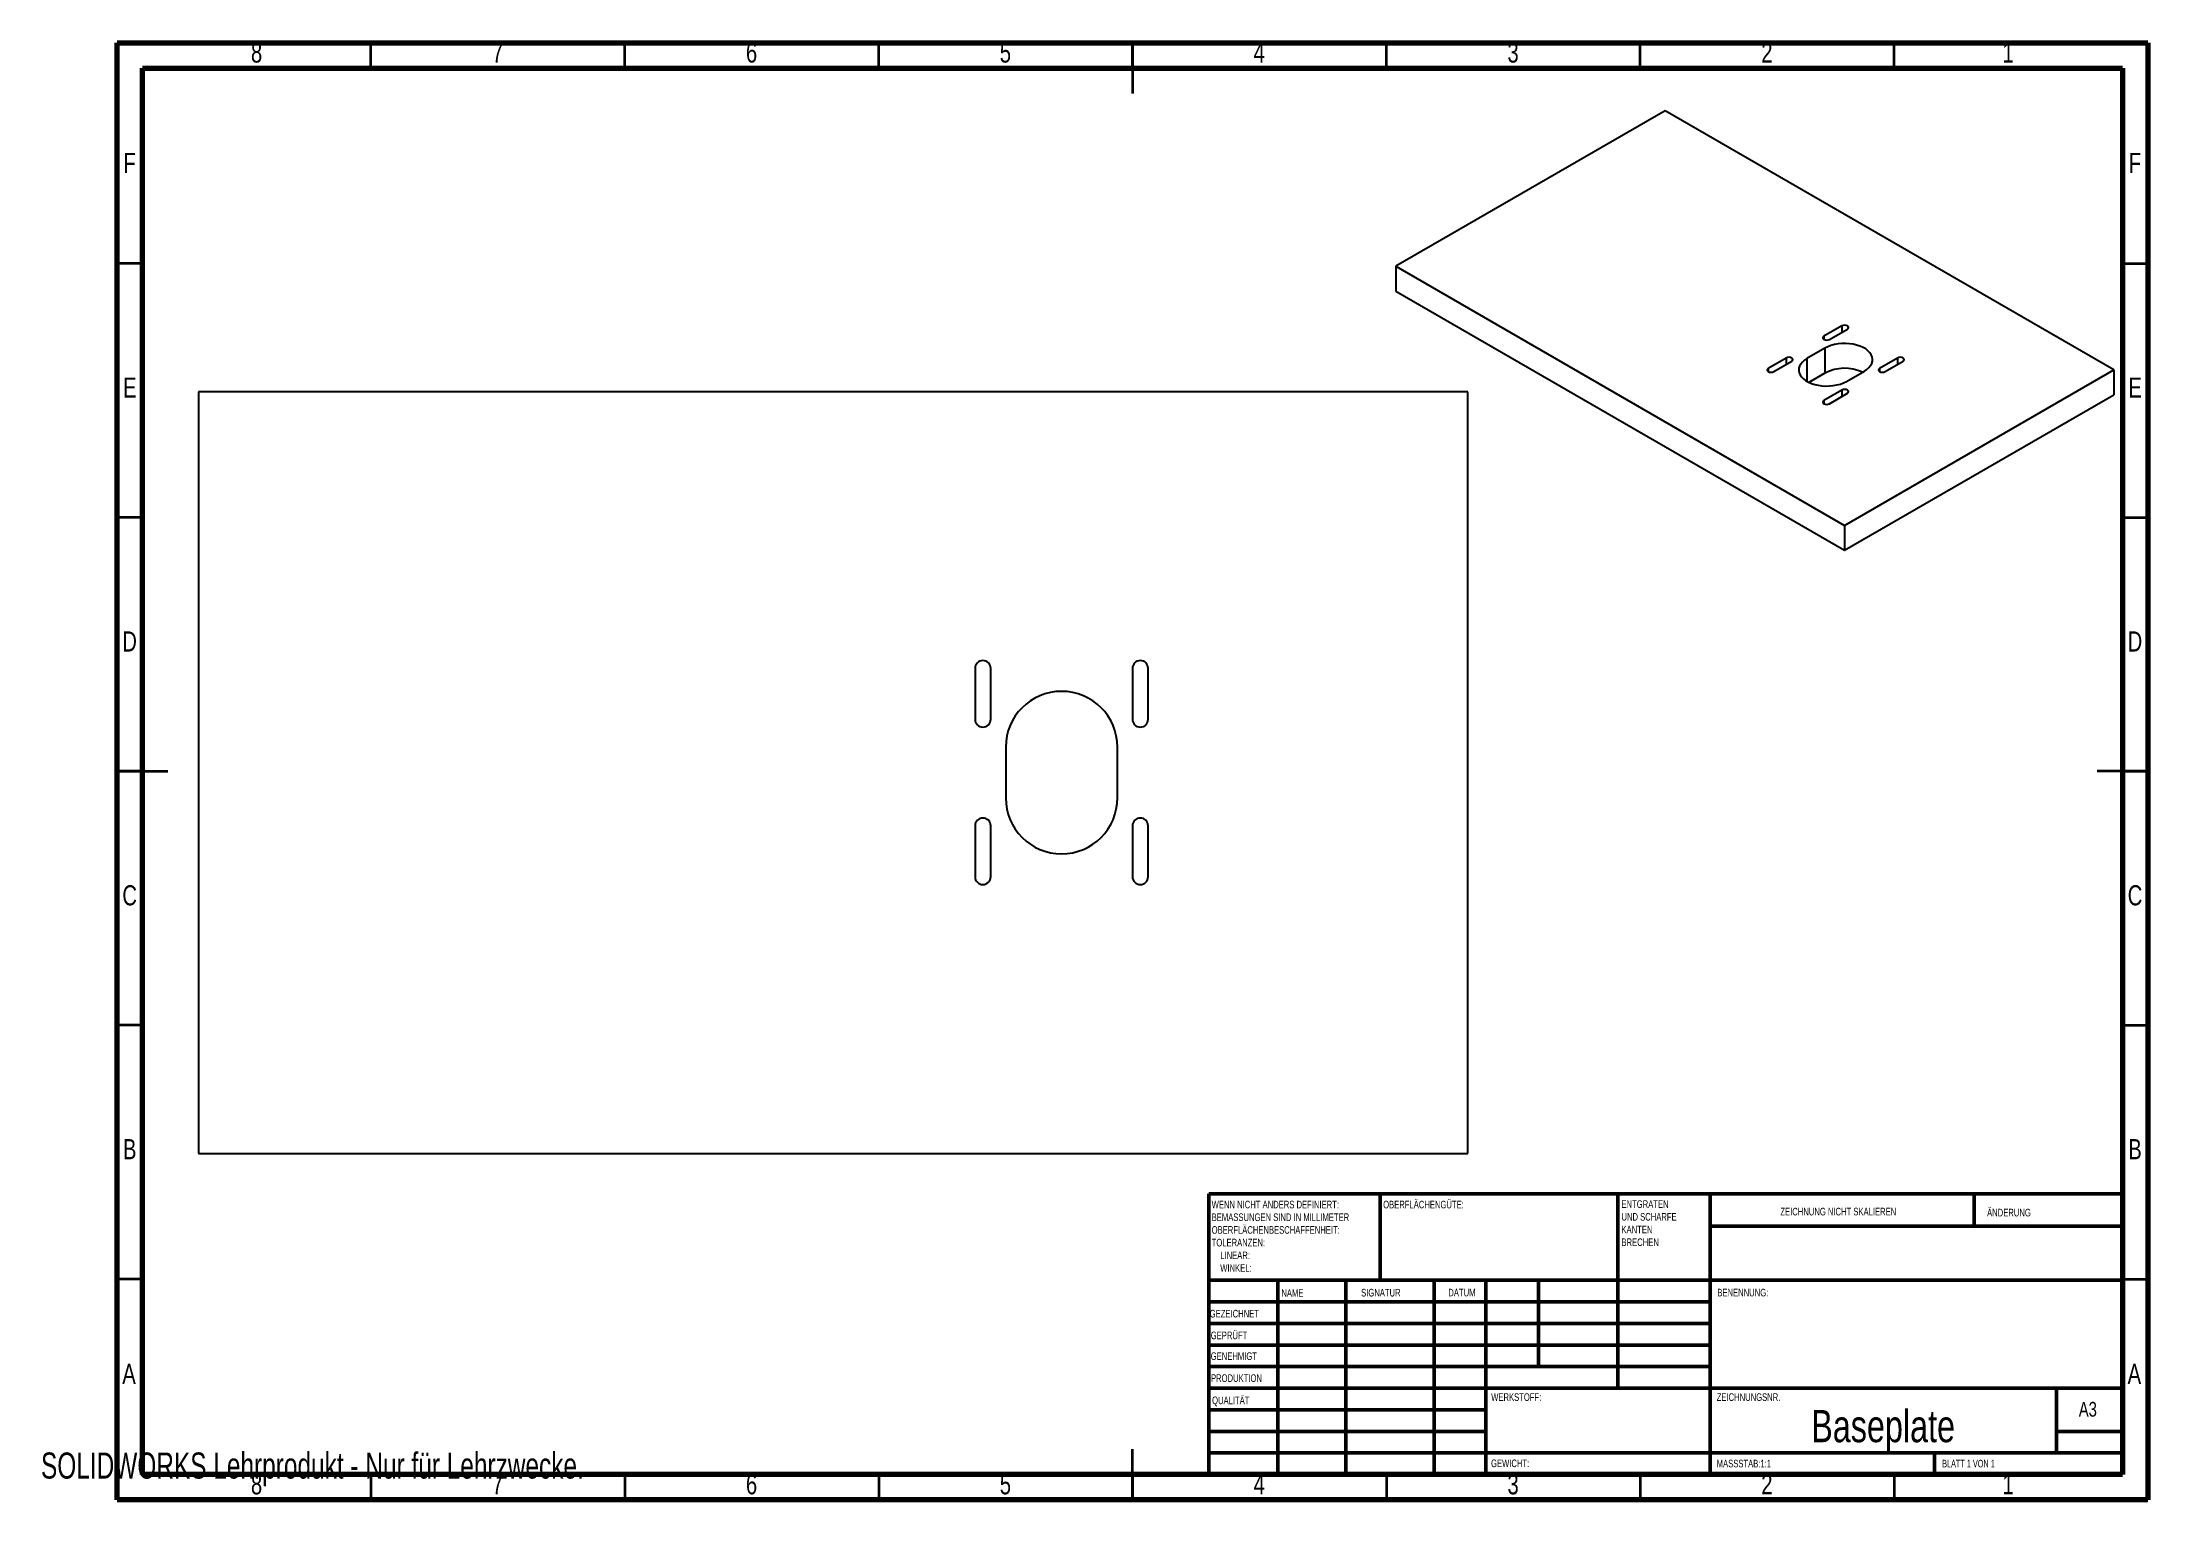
# Model space of a CAD drawing. Header units: millimetres. Extents: x 0 to 415, y 5 to 292.
import ezdxf

# ---------------------------------------------------------------- set-up
doc = ezdxf.new("R2010")
doc.units = ezdxf.units.MM
doc.styles.add('SLDTEXTSTYLE0', font='TXT', dxfattribs={"width": 0.75})
doc.styles.add('SLDTEXTSTYLE1', font='TXT', dxfattribs={"width": 0.692308})
doc.styles.add('SLDTEXTSTYLE2', font='TXT', dxfattribs={"width": 0.7})

# ---------------------------------------------------------------- blocks, each defined once
blk = doc.blocks.new('SW_NOTE_0')
at = {"color": 0, "linetype": 'Continuous', "lineweight": 0, "char_height": 1.5, "attachment_point": 1, "style": 'SLDTEXTSTYLE0'}
for s, insert in [('ENTGRATEN', (0, 1.93)), ('UND SCHARFE', (0, -0.57)), ('KANTEN', (0, -3.07)), ('BRECHEN', (0, -5.57))]:
    blk.add_mtext(s, dxfattribs=dict(at, insert=insert))
blk = doc.blocks.new('SW_NOTE_0_1')
at = {"color": 0, "linetype": 'Continuous', "lineweight": 0, "char_height": 1.5, "attachment_point": 1, "style": 'SLDTEXTSTYLE0'}
for s, insert in [('WENN NICHT ANDERS DEFINIERT:', (0, 1.93)), ('OBERFLÄCHENBESCHAFFENHEIT:', (0, -3.07)), ('BEMASSUNGEN SIND IN MILLIMETER', (0, -0.57)), ('TOLERANZEN:', (0, -5.57)), ('LINEAR:', (1.69, -8.07)), ('WINKEL:', (1.69, -10.57))]:
    blk.add_mtext(s, dxfattribs=dict(at, insert=insert))

msp = doc.modelspace()

# ---------------------------------------------------------------- linework, layer by layer
at = {"color": 7, "linetype": 'Continuous', "lineweight": 70}
for p, q in [((15, 5), (15, 292)), ((15, 292), (415, 292)), ((415, 292), (415, 5)), ((20, 10), (20, 287)), ((20, 287), (410, 287)), ((410, 287), (410, 10)), ((410, 10), (20, 10)), ((415, 5), (15, 5))]:
    msp.add_line(p, q, dxfattribs=at)
at = {"color": 7, "linetype": 'Continuous', "lineweight": 35}
for p, q in [((65, 287), (65, 292)), ((115, 287), (115, 292)), ((165, 287), (165, 292)), ((215, 287), (215, 292)), ((215, 292), (215, 282)), ((265, 287), (265, 292)), ((315, 287), (315, 292)), ((365, 287), (365, 292)), ((20, 248.5), (15, 248.5)), ((410, 248.5), (415, 248.5)), ((20, 198.5), (15, 198.5)), ((410, 198.5), (415, 198.5)), ((20, 148.5), (15, 148.5)), ((15, 148.5), (25, 148.5)), ((415, 148.5), (405, 148.5)), ((410, 148.5), (415, 148.5)), ((20, 98.5), (15, 98.5)), ((410, 98.5), (415, 98.5)), ((20, 48.5), (15, 48.5)), ((410, 48.5), (415, 48.5)), ((215, 5), (215, 15)), ((65, 10), (65, 5)), ((115, 10), (115, 5)), ((165, 10), (165, 5)), ((215, 10), (215, 5)), ((265, 10), (265, 5)), ((315, 10), (315, 5)), ((365, 10), (365, 5))]:
    msp.add_line(p, q, dxfattribs=at)
at = {"color": 7, "linetype": 'Continuous', "lineweight": 25}
for p, q in [((319.92, 278.57), (266.88, 247.96)), ((408.3, 227.55), (319.92, 278.57)), ((266.88, 247.96), (355.27, 196.93)), ((266.88, 247.96), (266.88, 243.06)), ((266.88, 243.06), (355.27, 192.03)), ((354.72, 236.23), (351.19, 234.19)), ((352.28, 233.56), (355.82, 235.6)), ((343.76, 229.9), (340.23, 227.86)), ((341.32, 227.23), (344.86, 229.27)), ((351.38, 231.83), (347.85, 229.79)), ((351.38, 231.83), (351.38, 226.93)), ((365.68, 229.9), (362.15, 227.86)), ((363.24, 227.23), (366.78, 229.27)), ((351.38, 226.93), (348.22, 225.11)), ((355.27, 196.93), (408.3, 227.55)), ((355.62, 225.3), (359.16, 227.34)), ((408.3, 227.55), (408.3, 222.65)), ((31.03, 223.25), (31.03, 73.25)), ((281.03, 223.25), (31.03, 223.25)), ((281.03, 73.25), (281.03, 223.25)), ((354.72, 223.58), (351.19, 221.54)), ((352.28, 220.9), (355.82, 222.95)), ((355.27, 192.03), (408.3, 222.65)), ((355.27, 196.93), (355.27, 192.03)), ((183.98, 168.75), (183.98, 158.75)), ((187.08, 158.75), (187.08, 168.75)), ((214.98, 168.75), (214.98, 158.75)), ((218.08, 158.75), (218.08, 168.75)), ((190.03, 153.25), (190.03, 143.25)), ((212.03, 143.25), (212.03, 153.25)), ((183.98, 137.75), (183.98, 127.75)), ((187.08, 127.75), (187.08, 137.75)), ((214.98, 137.75), (214.98, 127.75)), ((218.08, 127.75), (218.08, 137.75)), ((31.03, 73.25), (281.03, 73.25))]:
    msp.add_line(p, q, dxfattribs=at)
at = {"color": 8, "linetype": 'Continuous', "lineweight": 25}
for p, q in [((351.19, 234.19), (351.19, 233.56)), ((354.72, 236.23), (354.72, 234.97)), ((343.76, 229.9), (343.76, 228.64)), ((347.85, 229.79), (347.85, 225.3)), ((365.68, 229.9), (365.68, 228.64)), ((340.23, 227.86), (340.23, 227.23)), ((362.15, 227.86), (362.15, 227.23)), ((351.19, 221.54), (351.19, 220.9)), ((354.72, 223.58), (354.72, 222.31))]:
    msp.add_line(p, q, dxfattribs=at)
at = {"color": 7, "linetype": 'Continuous', "lineweight": 50}
for p, q in [((230, 65.25), (410, 65.25)), ((230, 65.25), (230, 10)), ((263.8, 48.25), (263.8, 65.25)), ((310.6, 65.25), (310.6, 27)), ((328.8, 65.25), (328.8, 10)), ((380.8, 58.88), (380.8, 65.25)), ((410, 58.88), (328.8, 58.88)), ((410, 48.25), (230, 48.25)), ((243.6, 48.25), (243.6, 10)), ((256.99, 48.25), (256.99, 10)), ((274.4, 48.25), (274.4, 10)), ((284.6, 10), (284.6, 48.25)), ((295, 31.25), (295, 48.25)), ((328.8, 44), (230, 44)), ((328.8, 39.75), (230, 39.75)), ((328.8, 35.5), (230, 35.5)), ((328.8, 31.25), (230, 31.25)), ((284.6, 27), (230, 27)), ((284.6, 27), (410, 27)), ((397, 14.25), (397, 27)), ((284.6, 22.75), (230, 22.75)), ((284.6, 18.5), (230, 18.5)), ((410, 18.5), (397, 18.5)), ((230, 14.25), (410, 14.25)), ((373, 10), (373, 14.25))]:
    msp.add_line(p, q, dxfattribs=at)
at = {"color": 7, "linetype": 'Continuous', "lineweight": 25, "flags": 128}
for points in [[(351.19, 234.19), (351.02, 234.05), (350.96, 233.87), (351.02, 233.7), (351.19, 233.56), (351.44, 233.46), (351.74, 233.43), (352.03, 233.46), (352.28, 233.56)], [(359.16, 227.34), (359.65, 227.67), (360.06, 228.03), (360.39, 228.42), (360.61, 228.84), (360.74, 229.26), (360.77, 229.7), (360.69, 230.13), (360.51, 230.55), (360.24, 230.95), (359.87, 231.33), (359.42, 231.68), (358.89, 231.98), (358.29, 232.24), (357.63, 232.46), (356.93, 232.61), (356.21, 232.72), (355.46, 232.76), (354.71, 232.75), (353.97, 232.67), (353.25, 232.54), (352.58, 232.36), (351.95, 232.12), (351.38, 231.83)], [(355.82, 235.6), (355.99, 235.74), (356.05, 235.92), (355.99, 236.09), (355.82, 236.23), (355.57, 236.33), (355.27, 236.36), (354.97, 236.33), (354.72, 236.23)], [(344.86, 229.27), (345.03, 229.42), (345.09, 229.59), (345.03, 229.76), (344.86, 229.9), (344.61, 230), (344.31, 230.04), (344.01, 230), (343.76, 229.9)], [(347.85, 229.79), (347.35, 229.47), (346.94, 229.1), (346.62, 228.71), (346.39, 228.3), (346.26, 227.87), (346.24, 227.44), (346.32, 227.01), (346.49, 226.59), (346.77, 226.18), (347.14, 225.81), (347.59, 225.46), (348.12, 225.15), (348.72, 224.89), (349.37, 224.68), (350.07, 224.52), (350.8, 224.42), (351.55, 224.37), (352.3, 224.39), (353.04, 224.46), (353.75, 224.59), (354.43, 224.78), (355.06, 225.02), (355.62, 225.3)], [(366.78, 229.27), (366.95, 229.42), (367.01, 229.59), (366.95, 229.76), (366.78, 229.9), (366.53, 230), (366.23, 230.04), (365.93, 230), (365.68, 229.9)], [(340.23, 227.86), (340.06, 227.72), (340, 227.55), (340.06, 227.38), (340.23, 227.23), (340.48, 227.13), (340.77, 227.1), (341.07, 227.13), (341.32, 227.23)], [(362.15, 227.86), (361.98, 227.72), (361.92, 227.55), (361.98, 227.38), (362.15, 227.23), (362.4, 227.13), (362.7, 227.1), (362.99, 227.13), (363.24, 227.23)], [(351.19, 221.54), (351.02, 221.39), (350.96, 221.22), (351.02, 221.05), (351.19, 220.9), (351.44, 220.81), (351.74, 220.77), (352.03, 220.81), (352.28, 220.9)], [(355.82, 222.95), (355.99, 223.09), (356.05, 223.26), (355.99, 223.43), (355.82, 223.58), (355.57, 223.67), (355.27, 223.71), (354.97, 223.67), (354.72, 223.58)]]:
    msp.add_lwpolyline(points, dxfattribs=at)
at = {"color": 7, "linetype": 'Continuous', "lineweight": 25}
for centre, radius, start, end in [((355.29, 219.38), 8.5, 65.6776, 117.3408), ((185.53, 168.75), 1.55, 0, 180), ((216.53, 168.75), 1.55, 0, 180), ((201.03, 153.25), 11, 0, 180), ((185.53, 158.75), 1.55, 180, 0), ((216.53, 158.75), 1.55, 180, 0), ((201.03, 143.25), 11, 180, 0), ((185.53, 137.75), 1.55, 0, 180), ((216.53, 137.75), 1.55, 0, 180), ((185.53, 127.75), 1.55, 180, 0), ((216.53, 127.75), 1.55, 180, 0)]:
    msp.add_arc(centre, radius, start, end, dxfattribs=at)

# ---------------------------------------------------------------- block references
at = {"color": 7, "linetype": 'Continuous', "lineweight": 0}
for name, p in [('SW_NOTE_0_1', (230.59, 61.99)), ('SW_NOTE_0', (311.31, 62.07))]:
    msp.add_blockref(name, p, dxfattribs=at)

# ---------------------------------------------------------------- texts
for s, insert, char_height, attachment_point, style in [('8', (42.46, 292.06), 3.97, 2, 'SLDTEXTSTYLE0'), ('7', (89.96, 292.06), 3.97, 2, 'SLDTEXTSTYLE0'), ('6', (139.96, 292.06), 3.97, 2, 'SLDTEXTSTYLE0'), ('5', (189.96, 292.06), 3.97, 2, 'SLDTEXTSTYLE0'), ('4', (239.96, 292.06), 3.97, 2, 'SLDTEXTSTYLE0'), ('3', (289.96, 292.06), 3.97, 2, 'SLDTEXTSTYLE0'), ('2', (339.96, 292.06), 3.97, 2, 'SLDTEXTSTYLE0'), ('1', (387.46, 292.06), 3.97, 2, 'SLDTEXTSTYLE0'), ('F', (17.46, 270.31), 3.97, 2, 'SLDTEXTSTYLE0'), ('F', (412.46, 270.31), 3.97, 2, 'SLDTEXTSTYLE0'), ('E', (17.51, 226.06), 3.97, 2, 'SLDTEXTSTYLE0'), ('E', (412.51, 226.06), 3.97, 2, 'SLDTEXTSTYLE0'), ('D', (17.45, 176.06), 3.97, 2, 'SLDTEXTSTYLE0'), ('D', (412.45, 176.06), 3.97, 2, 'SLDTEXTSTYLE0'), ('C', (17.46, 126.06), 3.97, 2, 'SLDTEXTSTYLE0'), ('C', (412.46, 126.06), 3.97, 2, 'SLDTEXTSTYLE0'), ('B', (17.47, 76.06), 3.97, 2, 'SLDTEXTSTYLE0'), ('B', (412.47, 76.06), 3.97, 2, 'SLDTEXTSTYLE0'), ('OBERFLÄCHENGÜTE:', (264.37, 63.92), 1.5, 1, 'SLDTEXTSTYLE0'), ('ZEICHNUNG NICHT SKALIEREN', (342.61, 62.53), 1.5, 1, 'SLDTEXTSTYLE0'), ('ÄNDERUNG', (383.33, 62.33), 1.5, 1, 'SLDTEXTSTYLE0'), ('NAME', (244.32, 46.5), 1.5, 1, 'SLDTEXTSTYLE0'), ('SIGNATUR', (260.03, 46.56), 1.5, 1, 'SLDTEXTSTYLE0'), ('DATUM', (277.21, 46.58), 1.5, 1, 'SLDTEXTSTYLE0'), ('BENENNUNG:', (330.2, 46.58), 1.5, 1, 'SLDTEXTSTYLE0'), ('GEZEICHNET', (230.21, 42.43), 1.5, 1, 'SLDTEXTSTYLE0'), ('GEPRÜFT', (230.41, 38.15), 1.5, 1, 'SLDTEXTSTYLE0'), ('GENEHMIGT', (230.4, 34.06), 1.5, 1, 'SLDTEXTSTYLE0'), ('A', (17.34, 31.81), 3.97, 2, 'SLDTEXTSTYLE0'), ('PRODUKTION', (230.46, 29.73), 1.5, 1, 'SLDTEXTSTYLE0'), ('A', (412.34, 31.81), 3.97, 2, 'SLDTEXTSTYLE0'), ('QUALITÄT', (230.67, 25.35), 1.5, 1, 'SLDTEXTSTYLE0'), ('WERKSTOFF:', (285.65, 25.99), 1.5, 1, 'SLDTEXTSTYLE0'), ('ZEICHNUNGSNR.', (330.07, 25.99), 1.5, 1, 'SLDTEXTSTYLE0'), ('Baseplate', (362.85, 22.71), 6.35, 2, 'SLDTEXTSTYLE0'), ('A3', (401.39, 24.3), 2.91, 1, 'SLDTEXTSTYLE0'), ('GEWICHT:', (285.62, 12.95), 1.499, 1, 'SLDTEXTSTYLE0'), ('MASSSTAB:1:1', (330.07, 12.9), 1.5, 1, 'SLDTEXTSTYLE0'), ('BLATT 1 VON 1', (374.48, 12.9), 1.5, 1, 'SLDTEXTSTYLE1'), ('8', (42.46, 10.06), 3.97, 2, 'SLDTEXTSTYLE0'), ('7', (89.96, 10.06), 3.97, 2, 'SLDTEXTSTYLE0'), ('6', (139.96, 10.06), 3.97, 2, 'SLDTEXTSTYLE0'), ('5', (189.96, 10.06), 3.97, 2, 'SLDTEXTSTYLE0'), ('4', (239.96, 10.06), 3.97, 2, 'SLDTEXTSTYLE0'), ('3', (289.96, 10.06), 3.97, 2, 'SLDTEXTSTYLE0'), ('2', (339.96, 10.06), 3.97, 2, 'SLDTEXTSTYLE0'), ('1', (387.46, 10.06), 3.97, 2, 'SLDTEXTSTYLE0')]:
    msp.add_mtext(s, dxfattribs=dict(at, insert=insert, char_height=char_height, attachment_point=attachment_point, style=style))
at = {"color": 7, "linetype": 'Continuous', "insert": (0, 14.33), "char_height": 5.1381, "attachment_point": 1, "style": 'SLDTEXTSTYLE2'}
msp.add_mtext('SOLIDWORKS Lehrprodukt - Nur für Lehrzwecke.', dxfattribs=at)

doc.saveas('drawing.dxf')
